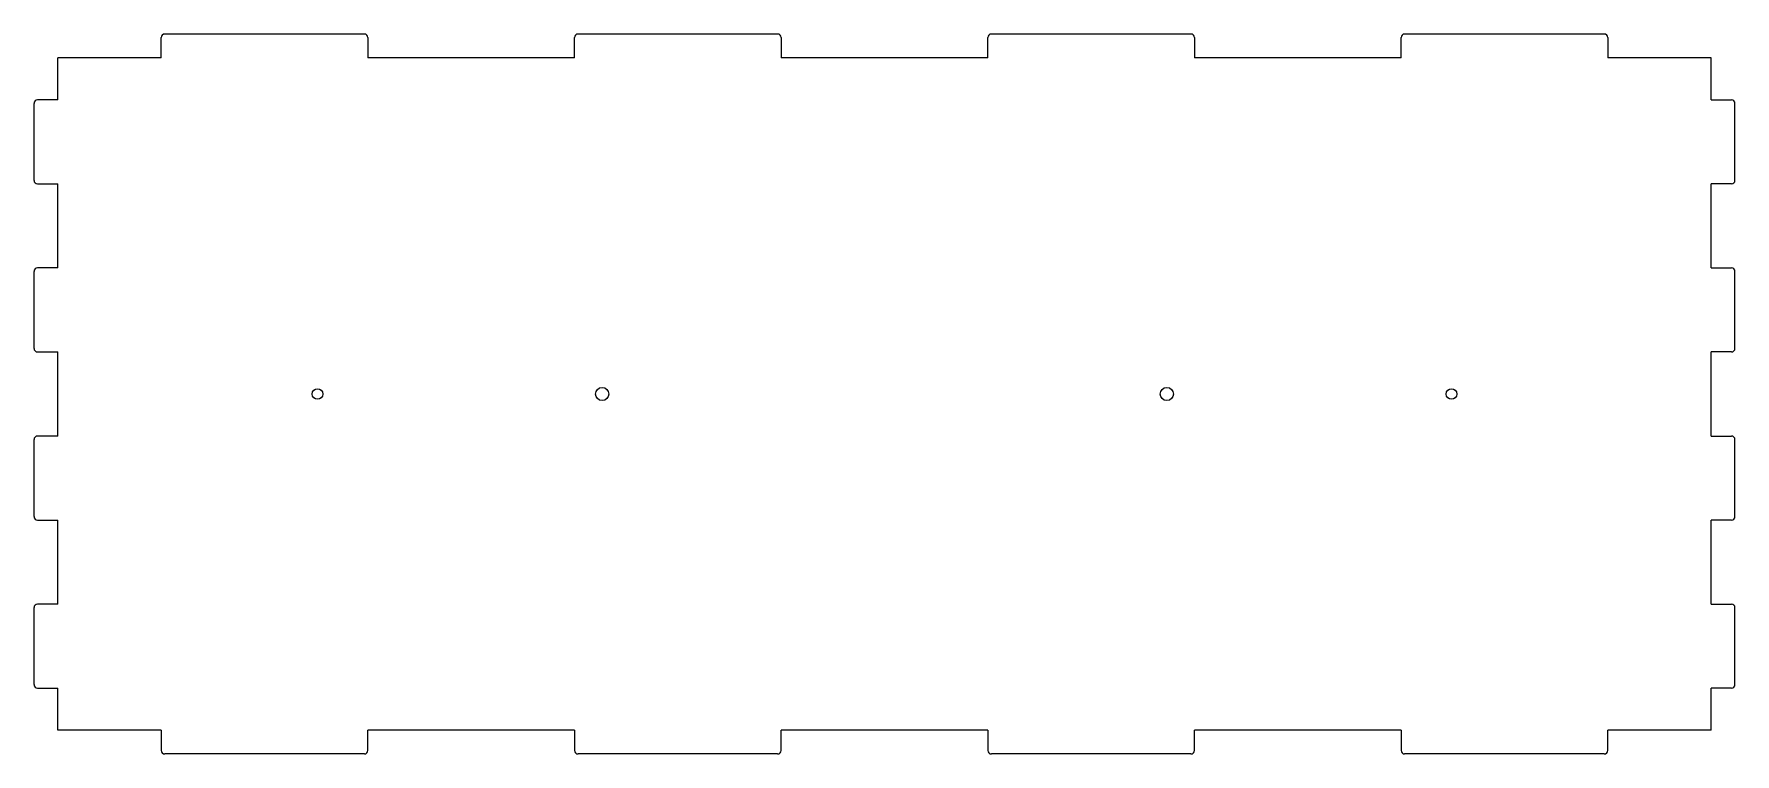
# Model space of a CAD drawing. Header units: millimetres. Extents: x 0 to 969, y 0 to 410.
import ezdxf

# ---------------------------------------------------------------- set-up
doc = ezdxf.new("R2010")
doc.units = ezdxf.units.MM
doc.layers.add('CutProfile', color=7, linetype='CONTINUOUS')

msp = doc.modelspace()

# ---------------------------------------------------------------- linework, layer by layer
at = {"layer": 'CutProfile'}
for p, q in [((72.475, 396.8), (72.475, 408.4)), ((188.225, 410.4), (74.475, 410.4)), ((190.225, 408.4), (190.225, 396.8)), ((307.975, 396.8), (307.975, 408.4)), ((423.725, 410.4), (309.975, 410.4)), ((425.725, 408.4), (425.725, 396.8)), ((543.475, 396.8), (543.475, 408.4)), ((659.225, 410.4), (545.475, 410.4)), ((661.225, 408.4), (661.225, 396.8)), ((778.975, 396.8), (778.975, 408.4)), ((894.725, 410.4), (780.975, 410.4)), ((896.725, 408.4), (896.725, 396.8)), ((13.6, 372.85), (13.6, 396.8)), ((72.475, 396.8), (13.6, 396.8)), ((307.975, 396.8), (190.225, 396.8)), ((543.475, 396.8), (425.725, 396.8)), ((778.975, 396.8), (661.225, 396.8)), ((955.6, 396.8), (896.725, 396.8)), ((955.6, 372.85), (955.6, 396.8)), ((0, 326.95), (0, 370.85)), ((13.6, 372.85), (2, 372.85)), ((955.6, 372.85), (967.2, 372.85)), ((969.2, 326.95), (969.2, 370.85)), ((2, 324.95), (13.6, 324.95)), ((13.6, 277.05), (13.6, 324.95)), ((967.2, 324.95), (955.6, 324.95)), ((955.6, 277.05), (955.6, 324.95)), ((0, 231.15), (0, 275.05)), ((13.6, 277.05), (2, 277.05)), ((955.6, 277.05), (967.2, 277.05)), ((969.2, 231.15), (969.2, 275.05)), ((2, 229.15), (13.6, 229.15)), ((13.6, 181.25), (13.6, 229.15)), ((967.2, 229.15), (955.6, 229.15)), ((955.6, 181.25), (955.6, 229.15)), ((0, 135.35), (0, 179.25)), ((13.6, 181.25), (2, 181.25)), ((955.6, 181.25), (967.2, 181.25)), ((969.2, 135.35), (969.2, 179.25)), ((2, 133.35), (13.6, 133.35)), ((13.6, 85.45), (13.6, 133.35)), ((967.2, 133.35), (955.6, 133.35)), ((955.6, 85.45), (955.6, 133.35)), ((0, 39.55), (0, 83.45)), ((13.6, 85.45), (2, 85.45)), ((955.6, 85.45), (967.2, 85.45)), ((969.2, 39.55), (969.2, 83.45)), ((2, 37.55), (13.6, 37.55)), ((13.6, 13.6), (13.6, 37.55)), ((967.2, 37.55), (955.6, 37.55)), ((955.6, 13.6), (955.6, 37.55)), ((72.475, 13.6), (13.6, 13.6)), ((72.475, 13.6), (72.475, 2)), ((307.975, 13.6), (190.225, 13.6)), ((190.225, 2), (190.225, 13.6)), ((307.975, 13.6), (307.975, 2)), ((543.475, 13.6), (425.725, 13.6)), ((425.725, 2), (425.725, 13.6)), ((543.475, 13.6), (543.475, 2)), ((778.975, 13.6), (661.225, 13.6)), ((661.225, 2), (661.225, 13.6)), ((778.975, 13.6), (778.975, 2)), ((955.6, 13.6), (896.725, 13.6)), ((896.725, 2), (896.725, 13.6)), ((188.225, 0), (74.475, 0)), ((423.725, 0), (309.975, 0)), ((659.225, 0), (545.475, 0)), ((894.725, 0), (780.975, 0))]:
    msp.add_line(p, q, dxfattribs=at)
for centre, radius in [((161.533, 205.2), 3), ((323.733, 205.2), 3.75), ((645.467, 205.2), 3.75), ((807.667, 205.2), 3)]:
    msp.add_circle(centre, radius, dxfattribs=at)
for centre, start, end in [((74.475, 408.4), 90, 180), ((188.225, 408.4), 0, 90), ((309.975, 408.4), 90, 180), ((423.725, 408.4), 0, 90), ((545.475, 408.4), 90, 180), ((659.225, 408.4), 0, 90), ((780.975, 408.4), 90, 180), ((894.725, 408.4), 0, 90), ((2, 370.85), 90, 180), ((967.2, 370.85), 0, 90), ((2, 326.95), 180, -90), ((967.2, 326.95), -90, 0), ((2, 275.05), 90, 180), ((967.2, 275.05), 0, 90), ((2, 231.15), 180, -90), ((967.2, 231.15), -90, 0), ((2, 179.25), 90, 180), ((967.2, 179.25), 0, 90), ((2, 135.35), 180, -90), ((967.2, 135.35), -90, 0), ((2, 83.45), 90, 180), ((967.2, 83.45), 0, 90), ((2, 39.55), 180, -90), ((967.2, 39.55), -90, 0), ((74.475, 2), 180, -90), ((188.225, 2), -90, 0), ((309.975, 2), 180, -90), ((423.725, 2), -90, 0), ((545.475, 2), 180, -90), ((659.225, 2), -90, 0), ((780.975, 2), 180, -90), ((894.725, 2), -90, 0)]:
    msp.add_arc(centre, 2, start, end, dxfattribs=at)

doc.saveas('drawing.dxf')
